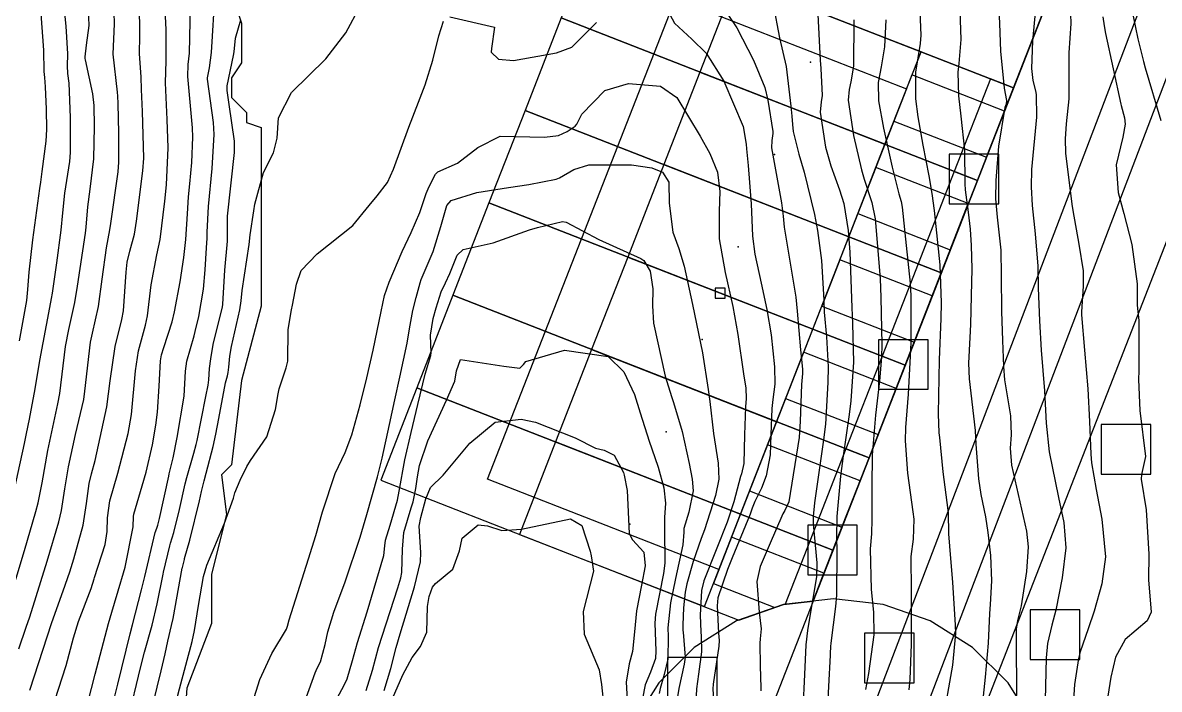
# Model space of a CAD drawing. Header units: feet. Extents: x 1313709 to 1317500, y 405869 to 411659.
# Drawn here: x 1315854.1 to 1316083, y 408667 to 408801.3 of the extents above; entities that cross this region are included whole.
import ezdxf

# ---------------------------------------------------------------- set-up
doc = ezdxf.new("R2010")
doc.units = ezdxf.units.FT
for name, color, linetype in [('A-BLDG-OTLN', 3, 'CONTINUOUS'), ('C-LOD', 30, 'CONTINUOUS'), ('C-PROP', 6, 'CONTINUOUS'), ('C-PVMT', 8, 'CONTINUOUS'), ('C-TOPO-MAJR', 32, 'CONTINUOUS'), ('C-TOPO-SPOT', 7, 'CONTINUOUS'), ('C-UTIL', 4, 'CONTINUOUS'), ('L-PLNT-TREE', 90, 'CONTINUOUS')]:
    doc.layers.add(name, color=color, linetype=linetype)

msp = doc.modelspace()

# ---------------------------------------------------------------- linework, layer by layer
at = {"layer": 'A-BLDG-OTLN'}
for points in [[(1315990.47, 408791.37), (1316027.74, 408776.82), (1316035.01, 408795.45), (1315997.74, 408810), (1315990.47, 408791.37)], [(1315983.2, 408772.74), (1316020.46, 408758.19), (1316027.74, 408776.82), (1315990.47, 408791.37), (1315983.2, 408772.74)], [(1315975.92, 408754.11), (1316013.19, 408739.56), (1316020.46, 408758.19), (1315983.2, 408772.74), (1315975.92, 408754.11)], [(1315968.65, 408735.48), (1316005.92, 408720.93), (1316013.19, 408739.56), (1315975.92, 408754.11), (1315968.65, 408735.48)], [(1315961.38, 408716.85), (1315998.64, 408702.3), (1316005.92, 408720.93), (1315968.65, 408735.48), (1315961.38, 408716.85)], [(1315954.11, 408698.22), (1315991.37, 408683.67), (1315998.64, 408702.3), (1315961.38, 408716.85), (1315954.11, 408698.22)]]:
    msp.add_lwpolyline(points, close=True, dxfattribs=at)
at = {"layer": 'C-LOD'}
msp.add_lwpolyline([(1315896.1, 408807.23), (1315898.1, 408801.23), (1315898.1, 408793.23), (1315896.1, 408790.23), (1315896.1, 408786.23), (1315899.1, 408783.23), (1315899.1, 408781.23), (1315902.1, 408780.23), (1315902.1, 408744.23), (1315898.1, 408729.23), (1315896.1, 408712.23), (1315894.1, 408710.23), (1315895.1, 408702.23), (1315892.1, 408690.23), (1315892.1, 408680.23), (1315887.1, 408667.23), (1315886.1, 408653.23)], dxfattribs=at)
at = {"layer": 'C-PROP'}
for points in [[(1315962.53, 408802.28), (1316046.36, 408769.55), (1316053.64, 408788.18), (1315969.8, 408820.91), (1315962.53, 408802.28)], [(1315947.7, 408709.31), (1315985.52, 408806.19), (1316032.1, 408788), (1315994.28, 408691.13), (1315947.7, 408709.31)], [(1315955.25, 408783.65), (1316039.09, 408750.92), (1316046.36, 408769.55), (1315962.53, 408802.28), (1315955.25, 408783.65)], [(1315947.98, 408765.02), (1316031.82, 408732.29), (1316039.09, 408750.92), (1315955.25, 408783.65), (1315947.98, 408765.02)], [(1315940.71, 408746.39), (1316024.54, 408713.66), (1316031.82, 408732.29), (1315947.98, 408765.02), (1315940.71, 408746.39)], [(1315933.43, 408727.76), (1316017.27, 408695.03), (1316024.54, 408713.66), (1315940.71, 408746.39), (1315933.43, 408727.76)], [(1315993.56, 408745.84), (1315995.56, 408745.84), (1315995.56, 408747.84), (1315993.56, 408747.84), (1315993.56, 408745.84)], [(1315926.16, 408709.13), (1315998.32, 408680.96), (1316007.34, 408684.12), (1316013.27, 408684.79), (1316017.27, 408695.03), (1315933.43, 408727.76), (1315926.16, 408709.13)]]:
    msp.add_lwpolyline(points, close=True, dxfattribs=at)
msp.add_lwpolyline([(1315969.8, 408820.91), (1316053.64, 408788.18), (1316059.46, 408803.09)], dxfattribs=at)
at = {"layer": 'C-PVMT'}
for points in [[(1315980.9, 408601.88), (1316024.75, 408604.2), (1316087.34, 408764.54), (1316088.63, 408773.51), (1316085.2, 408869.03), (1315980.9, 408601.88)], [(1316029.55, 408781.48), (1316048.18, 408774.21), (1316050, 408778.86), (1316051.82, 408783.52), (1316033.19, 408790.8), (1316029.55, 408781.48)], [(1316041.71, 408771.37), (1316046.36, 408769.55), (1316051.41, 408782.48), (1316053.64, 408788.18), (1316048.98, 408790), (1316041.71, 408771.37)], [(1316022.28, 408762.85), (1316040.91, 408755.58), (1316044.54, 408764.89), (1316025.92, 408772.17), (1316022.28, 408762.85)], [(1316034.43, 408752.74), (1316039.09, 408750.92), (1316046.36, 408769.55), (1316041.71, 408771.37), (1316034.43, 408752.74)], [(1316015.01, 408744.22), (1316033.64, 408736.95), (1316035.45, 408741.6), (1316037.27, 408746.26), (1316018.64, 408753.54), (1316015.01, 408744.22)], [(1316027.16, 408734.11), (1316031.82, 408732.29), (1316034.76, 408739.83), (1316039.09, 408750.92), (1316034.43, 408752.74), (1316027.16, 408734.11)], [(1316007.73, 408725.59), (1316026.36, 408718.32), (1316028.18, 408722.98), (1316030, 408727.63), (1316011.37, 408734.91), (1316007.73, 408725.59)], [(1316019.89, 408715.48), (1316024.54, 408713.66), (1316030.54, 408729.01), (1316031.82, 408732.29), (1316027.16, 408734.11), (1316019.89, 408715.48)], [(1316000.46, 408706.96), (1316019.09, 408699.69), (1316022.72, 408709), (1316004.1, 408716.28), (1316000.46, 408706.96)], [(1316012.61, 408696.85), (1316017.27, 408695.03), (1316024.54, 408713.66), (1316019.89, 408715.48), (1316012.61, 408696.85)], [(1315993.19, 408688.33), (1316005.57, 408683.5), (1316007.34, 408684.12), (1316013.27, 408684.79), (1316015.45, 408690.37), (1315996.82, 408697.65), (1315993.19, 408688.33)], [(1316007.66, 408684.16), (1316013.27, 408684.79), (1316017.27, 408695.03), (1316012.61, 408696.85), (1316007.66, 408684.16)]]:
    msp.add_lwpolyline(points, close=True, dxfattribs=at)
msp.add_lwpolyline([(1316057.9, 408659.77), (1316052.54, 408668.31), (1316045.41, 408675.43), (1316036.88, 408680.79), (1316027.37, 408684.12), (1316017.36, 408685.25), (1316007.34, 408684.12), (1315997.83, 408680.79), (1315989.3, 408675.43), (1315982.17, 408668.31), (1315976.81, 408659.77)], dxfattribs=at)
at = {"layer": 'C-TOPO-MAJR'}
for points in [[(1315859.8, 408662.44), (1315862.8, 408671.82), (1315864.29, 408677.35), (1315865.32, 408680.64), (1315867.83, 408687.33), (1315868.47, 408689.29), (1315868.54, 408689.53), (1315870.63, 408696.18), (1315871.09, 408698.82), (1315871.15, 408701.58), (1315871.59, 408705), (1315873.2, 408710.57), (1315875.29, 408718.55), (1315875.94, 408722.35), (1315876.78, 408731.17), (1315877.37, 408735.23), (1315878.79, 408740.39), (1315879.21, 408742.26), (1315879.91, 408748.52), (1315881.07, 408754.53), (1315881.72, 408757.67), (1315882.7, 408765.34), (1315882.99, 408768.68), (1315883.34, 408776.12), (1315883.16, 408781.83), (1315882.79, 408789.21), (1315882.93, 408793.66), (1315882.96, 408795.07), (1315882.95, 408796.12), (1315882.95, 408799.98), (1315882.54, 408807.99)], [(1316050.49, 408808.01), (1316050.84, 408801.14), (1316051.02, 408795.59), (1316051.74, 408788.11), (1316052.2, 408785.65), (1316052.14, 408784.91), (1316051.91, 408784.25), (1316050.62, 408776.44), (1316050.08, 408769.52), (1316050.03, 408765.81), (1316050.36, 408762.14), (1316051.06, 408755.5), (1316051.19, 408750.38), (1316051.2, 408743.16), (1316051.43, 408737.32), (1316051.61, 408732.06), (1316051.86, 408729.38), (1316053.03, 408722.09), (1316053.16, 408718.27), (1316052.97, 408715.6), (1316053.23, 408712.19), (1316056.28, 408698.84), (1316056.6, 408695.73), (1316056.24, 408690.75), (1316055.17, 408683.83), (1316054.45, 408680.86), (1316054.2, 408679.13), (1316054.17, 408672.85), (1316054.24, 408669.86), (1316054.24, 408667.06), (1316054.17, 408664.33)], [(1315851.89, 408704.86), (1315854.4, 408716.53), (1315854.79, 408718.52), (1315855.41, 408721.46), (1315856.59, 408727.53), (1315857.51, 408733.24), (1315859.48, 408743.95), (1315859.84, 408745.74), (1315860.02, 408746.82), (1315860.9, 408752.91), (1315861.77, 408759.49), (1315862.15, 408763), (1315862.56, 408766.96), (1315863.51, 408773.34), (1315863.69, 408775.2), (1315863.69, 408782.25), (1315863.44, 408789.16), (1315863.13, 408791.1), (1315863.12, 408791.16), (1315863.08, 408792.54), (1315863.11, 408795.07), (1315862.79, 408800.64), (1315862.26, 408805.79)], [(1315872.33, 408664.57), (1315873.21, 408668.05), (1315875.69, 408678.17), (1315876.17, 408680.02), (1315878.01, 408687.01), (1315878.45, 408688.91), (1315878.62, 408689.7), (1315880.75, 408698.61), (1315881.07, 408699.49), (1315881.29, 408700.09), (1315881.61, 408701.43), (1315883.46, 408709.98), (1315883.57, 408710.44), (1315884.39, 408713.62), (1315885.19, 408717.73), (1315886.55, 408726.09), (1315886.86, 408731.08), (1315887.08, 408733.09), (1315888.57, 408738.25), (1315888.82, 408739.1), (1315889.54, 408742.15), (1315890.49, 408747.66), (1315890.79, 408751.53), (1315891.05, 408755.95), (1315891.19, 408757.92), (1315891.23, 408759.1), (1315891.45, 408764.27), (1315892.2, 408771.98), (1315892.64, 408778.77), (1315892.49, 408781.19), (1315891.28, 408789.92), (1315891.29, 408790.23), (1315891.68, 408792.25), (1315892.05, 408795.32), (1315892.84, 408807.47)], [(1315983.01, 408805.61), (1315985.37, 408801.25), (1315988.85, 408798.02), (1315991.76, 408795.21), (1315995.28, 408789.55)], [(1316034.63, 408806.79), (1316034.96, 408798.84), (1316034.81, 408797.15), (1316033.9, 408791.37), (1316033.92, 408786.02), (1316034.4, 408782.38), (1316035.38, 408776.65), (1316036.57, 408770.5), (1316037.22, 408766.91), (1316037.69, 408763.5), (1316038.8, 408752.51), (1316039.08, 408744.9), (1316039.02, 408741.75), (1316038.69, 408733.42), (1316038.45, 408722.48), (1316038.63, 408718.71), (1316038.72, 408717.77), (1316039.42, 408710.82), (1316040.41, 408703.07), (1316040.45, 408702.57), (1316040.57, 408698.34), (1316040.94, 408693.33), (1316041.33, 408688.6), (1316041.89, 408679.91), (1316041.93, 408678.24), (1316041.35, 408671.86), (1316039.3, 408660.06)], [(1316042.68, 408807.66), (1316043.04, 408797.95), (1316042.61, 408793.08), (1316042.43, 408791.37), (1316042.54, 408786.6), (1316043, 408782.51), (1316043.77, 408775.66), (1316043.86, 408768.89), (1316043.92, 408767.63), (1316044.48, 408763.15), (1316044.89, 408759.73), (1316045.14, 408756.45), (1316045.23, 408751.75), (1316045.14, 408746.28), (1316044.97, 408740.54), (1316044.84, 408737.86), (1316044.56, 408732.74), (1316044.68, 408729.59), (1316045.94, 408719.16), (1316046.08, 408716.4), (1316046.56, 408709.41), (1316047.07, 408706.28), (1316047.97, 408701.77), (1316048.47, 408698.6), (1316048.99, 408693.95), (1316049.23, 408688.87), (1316048.92, 408684.09), (1316048.78, 408682.27), (1316048.55, 408676.31), (1316047.94, 408669.42), (1316047.51, 408665.59)], [(1315851.03, 408683.83), (1315854.38, 408694.95), (1315856.71, 408702.83), (1315857.17, 408704.57), (1315857.95, 408708.61), (1315859.11, 408715.12), (1315861.13, 408724.5), (1315861.5, 408726.6), (1315862.66, 408736.07), (1315863.31, 408739.52), (1315864.53, 408744.94), (1315865.07, 408748.26), (1315866.71, 408758.93), (1315866.86, 408760.14), (1315867.18, 408764.2), (1315867.62, 408767.76), (1315868.36, 408773.88), (1315868.52, 408780.43), (1315868.44, 408784.64), (1315868.19, 408787.02), (1315866.67, 408793.88), (1315866.62, 408794.09), (1315866.6, 408794.44), (1315866.88, 408796.78), (1315867.41, 408800.75), (1315867.3, 408803.98)], [(1315853.26, 408675.12), (1315854.77, 408679.52), (1315855.45, 408681.59), (1315858.95, 408692.82), (1315861.33, 408700.72), (1315861.88, 408703.03), (1315862.54, 408707.39), (1315863.25, 408711.86), (1315864.68, 408718.32), (1315866.33, 408725.4), (1315866.59, 408727.08), (1315867.69, 408736.96), (1315868.08, 408738.79), (1315869.31, 408744.12), (1315870.03, 408749.68), (1315870.95, 408755.99), (1315871.6, 408759.56), (1315871.8, 408760.88), (1315873.26, 408771.3), (1315873.42, 408773.22), (1315873.43, 408779.07), (1315873.25, 408785.04), (1315873.21, 408786.51), (1315873.13, 408787.33), (1315872.24, 408795.01), (1315872.53, 408801.13), (1315872.5, 408803.36)], [(1315855.51, 408666.84), (1315859.92, 408680.43), (1315862.21, 408686.83), (1315863.52, 408690.69), (1315864.33, 408693.29), (1315866.22, 408700.06), (1315866.92, 408704.45), (1315867.43, 408708.47), (1315867.88, 408710.4), (1315868.62, 408713.09), (1315871, 408723.92), (1315871.7, 408729.13), (1315872.65, 408736.07), (1315874.02, 408741.55), (1315874.34, 408743.26), (1315874.86, 408751.05), (1315875.12, 408753.09), (1315875.66, 408755.31), (1315876.54, 408758.74), (1315876.99, 408761.33), (1315878.27, 408771.46), (1315878.43, 408774.02), (1315878.15, 408783.45), (1315878, 408787.86), (1315877.88, 408790.4), (1315877.6, 408795.04), (1315877.62, 408798.68), (1315877.57, 408805.32)], [(1315867.16, 408664.29), (1315868.66, 408670.02), (1315871.35, 408680.25), (1315872.02, 408682.56), (1315873.79, 408688.64), (1315874.01, 408689.34), (1315874.67, 408691.63), (1315876.3, 408699.76), (1315876.4, 408701.8), (1315876.44, 408702.3), (1315878.08, 408708.01), (1315878.92, 408710.76), (1315880.19, 408716.26), (1315880.86, 408720.25), (1315881.19, 408722.86), (1315881.54, 408728.1), (1315881.83, 408733.19), (1315882, 408734.4), (1315882.45, 408735.91), (1315884.18, 408741.06), (1315884.66, 408743.09), (1315885.77, 408749.09), (1315886.53, 408753.99), (1315886.89, 408757.65), (1315887.25, 408762.8), (1315887.47, 408766.23), (1315887.7, 408768.84), (1315888.09, 408773.18), (1315888.34, 408778.25), (1315888.26, 408780.17), (1315887.29, 408790.48), (1315887.41, 408792.89), (1315887.64, 408795.17), (1315887.84, 408804.81)], [(1315879.55, 408660.87), (1315881.95, 408670.74), (1315882.73, 408674.12), (1315883.27, 408676.71), (1315884.05, 408679.86), (1315884.38, 408681.28), (1315886.2, 408691.42), (1315886.23, 408691.56), (1315886.61, 408693.16), (1315886.66, 408693.33), (1315887.71, 408697.05), (1315889.66, 408704.99), (1315890.08, 408706.86), (1315890.57, 408708.98), (1315891, 408710.58), (1315892.39, 408715.93), (1315892.93, 408718.43), (1315893.54, 408721.57), (1315894.92, 408728.75), (1315895.27, 408730.14), (1315895.44, 408730.83), (1315895.57, 408731.9), (1315895.77, 408734.14), (1315896.14, 408736.07), (1315897.77, 408743.47), (1315898.03, 408745.29), (1315898.27, 408747.33), (1315899.67, 408756.65), (1315899.88, 408758.61), (1315900.59, 408763.41), (1315900.84, 408764.73), (1315902.54, 408771.13), (1315904.58, 408775.1), (1315905.32, 408778.04), (1315905.57, 408782.15), (1315908.17, 408787.26), (1315915.08, 408794.03), (1315919.13, 408799.29), (1315922.04, 408804.68)], [(1316005.23, 408804.97), (1316006.51, 408798.27), (1316007.85, 408792.51), (1316008.76, 408784.48), (1316008.98, 408782.47), (1316009.14, 408780.81), (1316009.27, 408779.38), (1316010.37, 408774.83), (1316011.46, 408771.22), (1316013.55, 408762.67), (1316014.16, 408759.46), (1316014.94, 408753.38), (1316015.42, 408745.4), (1316015.53, 408743.02), (1316015.96, 408738.01), (1316016.3, 408731.99), (1316016.23, 408728.8), (1316015.75, 408720.41), (1316015.4, 408717.24), (1316013.55, 408704.6), (1316013.26, 408701.85), (1316013.29, 408700.37), (1316014.03, 408692.5), (1316013.95, 408689.64), (1316012.53, 408681.36), (1316012.12, 408678.88), (1316011.83, 408675.98), (1316011.55, 408669.97), (1316011.49, 408668.56), (1316011.3, 408664.43)], [(1316058.09, 408804.08), (1316057.5, 408797.66), (1316057.26, 408792.1), (1316057.51, 408789.7), (1316058.09, 408787.57), (1316058.23, 408786.87), (1316058.3, 408782.29), (1316057.3, 408771.76), (1316057.18, 408768.24), (1316057.42, 408764.51), (1316058.04, 408758.8), (1316058.54, 408752.25), (1316058.6, 408747.89), (1316058.85, 408741.24), (1316059.23, 408735.35), (1316059.86, 408727.13), (1316060.22, 408720.63), (1316060.82, 408714.83), (1316062.72, 408705.66), (1316063.81, 408700.59), (1316064.18, 408695.5), (1316063.45, 408689.49), (1316062.2, 408682.96), (1316061.36, 408679.92), (1316060.46, 408676.22), (1316060.23, 408673.35), (1316060.03, 408664.83)], [(1315853.41, 408737.19), (1315854.85, 408745.32), (1315855.11, 408747.55), (1315855.36, 408751.03), (1315856.09, 408757.59), (1315857.53, 408767.93), (1315857.7, 408769.21), (1315858, 408771.33), (1315858.79, 408777.43), (1315858.9, 408779.84), (1315858.85, 408783.92), (1315858.66, 408788.41), (1315858.48, 408790.27), (1315858.4, 408791.5), (1315858.3, 408795.81), (1315857.79, 408803.11)], [(1315875.32, 408660.95), (1315877.8, 408671.35), (1315878.58, 408674.45), (1315880.1, 408679.94), (1315881.15, 408684.19), (1315882.33, 408690.17), (1315882.43, 408690.63), (1315883.68, 408695.88), (1315883.85, 408696.43), (1315884.5, 408698.57), (1315885.62, 408703.21), (1315886.77, 408708.42), (1315887.09, 408709.71), (1315888.5, 408714.57), (1315888.97, 408716.32), (1315889.16, 408717.15), (1315890.97, 408726.03), (1315891.43, 408728.27), (1315891.57, 408729.35), (1315891.7, 408731.67), (1315891.94, 408733.62), (1315892.44, 408736.51), (1315893.71, 408741.68), (1315894.29, 408744.03), (1315894.36, 408744.62), (1315894.79, 408751.49), (1315895.29, 408757.31), (1315895.27, 408760.79), (1315895.3, 408762.37), (1315896.73, 408775.14), (1315896.72, 408777.47), (1315895.66, 408784.82), (1315895.22, 408787.65), (1315895.23, 408788.58), (1315896.54, 408794.72), (1315896.65, 408795.48), (1315896.92, 408798.24), (1315898, 408801.94)], [(1315884.76, 408663.76), (1315885.64, 408667.09), (1315888.2, 408676.6), (1315888.65, 408678.86), (1315889.43, 408683.9), (1315890.5, 408689.75), (1315891.17, 408692.02), (1315894.73, 408700.5), (1315896.49, 408705.49), (1315896.81, 408706.58), (1315897.84, 408709.12), (1315899.19, 408711.89), (1315899.93, 408713.09), (1315903.2, 408717.87), (1315904.94, 408723.36), (1315905.48, 408726.53), (1315905.68, 408727.52), (1315907.11, 408731.75), (1315907.47, 408733.11), (1315907.53, 408739.48), (1315908.17, 408743.44), (1315908.4, 408744.38), (1315909.18, 408748.66), (1315910.12, 408751.4), (1315913.35, 408754.74), (1315920.56, 408760.46), (1315923.87, 408764.51), (1315925.47, 408766.43), (1315927.52, 408769.16), (1315928.77, 408771.84), (1315931.82, 408780.25), (1315933.81, 408785.34), (1315935.13, 408788.83), (1315936.7, 408793.75), (1315937.88, 408798.67), (1315938.79, 408801.65)], [(1315940.09, 408802.53), (1315949.09, 408800.42), (1315948.46, 408796.1), (1315948.41, 408795.4), (1315949.88, 408793.97), (1315952.9, 408793.73), (1315961.61, 408795.25), (1315964.68, 408796.37), (1315969.61, 408801.4)], [(1315996.22, 408802.75), (1315997.9, 408800.28), (1316001.27, 408793.81), (1316003.56, 408788.3), (1316004.12, 408785.72), (1316005.14, 408779.39), (1316005.16, 408778.99), (1316004.97, 408777.61), (1316004.9, 408776.09), (1316006.93, 408765.04), (1316007.27, 408762.32), (1316007.45, 408760.16), (1316009.15, 408750.07), (1316009.79, 408746.05), (1316010.07, 408743.21), (1316010.75, 408735.39), (1316011.12, 408731.53), (1316011.12, 408730.67), (1316010.91, 408728.45), (1316010.66, 408721), (1316010.46, 408717.76), (1316008.35, 408704.78), (1316007.6, 408703.03), (1316007.2, 408702.34), (1316004.44, 408695.95), (1316002.63, 408691.72), (1316001.91, 408688.75), (1316002.44, 408682.54), (1316002.78, 408679.15), (1316002.6, 408677.2), (1316002.52, 408676.27), (1316002.58, 408671.76), (1316002.73, 408667.31), (1316002.71, 408666.69)], [(1316014.23, 408802.96), (1316014.72, 408793.8), (1316014.81, 408792.09), (1316015.07, 408786.64), (1316014.92, 408785.39), (1316014.72, 408783.28), (1316015.74, 408776.26), (1316016.83, 408772.49), (1316018.6, 408767.62), (1316019.44, 408764.89), (1316020.31, 408759.45), (1316020.64, 408755.12), (1316021.08, 408743.93), (1316021.24, 408740.72), (1316021.41, 408732.91), (1316020.85, 408725.14), (1316020.51, 408722.36), (1316019.31, 408714.02), (1316018.76, 408709.93), (1316018.05, 408701.82), (1316017.96, 408697.5), (1316018.02, 408694.92), (1316018, 408685.99), (1316017.8, 408683.69), (1316016.84, 408676.27), (1316016.78, 408675.6), (1316016.71, 408674.21), (1316016.7, 408673.88), (1316016.02, 408661.26)], [(1316021.49, 408801.89), (1316021.38, 408792.57), (1316020.87, 408789.39), (1316020.54, 408787.89), (1316020.34, 408785.72), (1316021.39, 408778.6), (1316023, 408771.65), (1316023.56, 408769.83), (1316025.12, 408765.09), (1316025.75, 408761.81), (1316026.76, 408749.75), (1316026.93, 408745.96), (1316027.09, 408736.47), (1316027.03, 408733.92), (1316026.64, 408729.18), (1316025.86, 408722.24), (1316025.2, 408714.19), (1316025.12, 408707.92), (1316025.09, 408702.22), (1316025.11, 408701.31), (1316025.02, 408698.32), (1316024.74, 408695.31), (1316024.98, 408687.13), (1316025.44, 408682.56), (1316025.49, 408677.97), (1316024.46, 408670.21), (1316023.84, 408666.95)], [(1316027.95, 408801.91), (1316027.64, 408796.46), (1316026.96, 408792.44), (1316026.35, 408789.25), (1316026.43, 408785.58), (1316027.46, 408780.06), (1316029.19, 408772.2), (1316030.57, 408766.87), (1316031.01, 408765.3), (1316031.23, 408764.19), (1316032.01, 408756.44), (1316032.84, 408748.82), (1316032.97, 408746.29), (1316032.93, 408736.87), (1316032.85, 408734.1), (1316032.42, 408726.45), (1316031.9, 408719.74), (1316031.81, 408717.1), (1316032.3, 408710.54), (1316033.38, 408702.79), (1316033.56, 408701.28), (1316033.46, 408697.25), (1316032.98, 408693.77), (1316032.94, 408691.05), (1316033.05, 408689.47), (1316033.06, 408676.11), (1316032.76, 408668.95), (1316032.56, 408666.86)], [(1316065.1, 408803.05), (1316065.22, 408801.18), (1316064.78, 408795.27), (1316064.77, 408794.46), (1316064.76, 408785.96), (1316064.25, 408780.95), (1316064.05, 408777.91), (1316064.12, 408775.06), (1316065.38, 408764.78), (1316065.57, 408763.5), (1316066.78, 408756.72), (1316067.67, 408751.32), (1316067.7, 408748.24), (1316067.32, 408743.09), (1316067.33, 408742.46), (1316067.95, 408735.36), (1316068.6, 408727.53), (1316068.98, 408720.99), (1316069.2, 408714.38), (1316069.38, 408712.66), (1316070.32, 408707.29), (1316071.44, 408701.28), (1316072.17, 408693.7), (1316071.42, 408688.23), (1316069.86, 408682.76), (1316068.67, 408679.18), (1316067.09, 408674.57), (1316066.74, 408673.2), (1316065.96, 408667.99), (1316065.6, 408662.69)], [(1316071.65, 408802.54), (1316071.94, 408800.69), (1316072.2, 408799.15), (1316075.27, 408784.94), (1316075.35, 408784.63), (1316076, 408782.18), (1316076.12, 408780.88), (1316075.69, 408778.27), (1316074.35, 408772.66), (1316074.72, 408767.12), (1316075.9, 408762.87), (1316077.49, 408756.6), (1316078.54, 408748.74), (1316078.57, 408744.5), (1316078.62, 408743.72), (1316078.87, 408741.29), (1316078.9, 408738.44), (1316078.87, 408731.15), (1316078.79, 408729.41), (1316079.11, 408723.15), (1316080.25, 408713.89), (1316079.44, 408710.3), (1316079.33, 408709.33), (1316080.34, 408703.15), (1316080.91, 408694.22), (1316080.85, 408689.05), (1316081.35, 408682.52), (1316080.54, 408680.81), (1316076.15, 408677.01), (1316074.2, 408673.45), (1316073.27, 408669.43), (1316072.44, 408664.36)], [(1316077.78, 408802.68), (1316078.72, 408798.11), (1316079.81, 408793.53), (1316080.18, 408792.23), (1316083.33, 408781.61)], [(1315898.45, 408658.27), (1315901.81, 408668.97), (1315904.25, 408674.24), (1315907.18, 408679.09), (1315907.42, 408679.69), (1315907.75, 408681.03), (1315911.6, 408693.32), (1315913.12, 408698), (1315914.44, 408702.75), (1315917.02, 408710.47), (1315918.98, 408714.73), (1315920.37, 408718.28), (1315922.01, 408724.29), (1315923.34, 408729.78), (1315924.62, 408735.36), (1315926.23, 408743.14), (1315926.94, 408746.36), (1315927.85, 408749.06), (1315930.5, 408755.19), (1315932.29, 408759.08), (1315934.03, 408763.09), (1315935.35, 408766.88), (1315935.93, 408768.3), (1315937.19, 408770.83), (1315937.69, 408771.3), (1315941.65, 408773.02), (1315945.7, 408776.15), (1315950.2, 408778.49), (1315959.18, 408778.26), (1315961.95, 408778.61), (1315963.7, 408779.41), (1315965.37, 408780.48), (1315965.65, 408780.89), (1315966.7, 408782.92), (1315971.35, 408787.64), (1315976.1, 408789.09)], [(1315976.1, 408789.09), (1315982.54, 408788.54), (1315985.81, 408786.24), (1315990.54, 408778.46), (1315992.49, 408775), (1315994.02, 408771.18), (1315994.5, 408767.32), (1315994.38, 408763.37), (1315994.37, 408757.77), (1315995.56, 408751.01), (1315997.13, 408744.14), (1315998.12, 408738.5), (1315999.28, 408730.6), (1315999.72, 408727.67), (1315999.78, 408725.6), (1315999.65, 408723.92), (1315999.45, 408718.31), (1315999.3, 408712.52), (1315998.86, 408710.4), (1315998.68, 408709.85), (1315997.29, 408704.79), (1315995.93, 408700.68), (1315993.87, 408695.43), (1315991.29, 408688.84), (1315990.81, 408686.93), (1315990.52, 408681.91), (1315990.64, 408678.59), (1315990.71, 408677.68), (1315990.77, 408674.53), (1315990.18, 408670.08), (1315989.76, 408667.12), (1315989.5, 408661.37)], [(1315995.28, 408789.55), (1315999.16, 408780.44), (1315999.78, 408776.83), (1315999.85, 408775.94), (1316000.22, 408772.54), (1316000.81, 408764.85), (1316001.04, 408758.31), (1316001.51, 408754.7), (1316002.8, 408748.83), (1316003.94, 408743.55), (1316004.81, 408738.4), (1316005.52, 408731.98), (1316005.58, 408728.5), (1316005.19, 408725.42), (1316004.93, 408723.59), (1316004.74, 408718.27), (1316004.62, 408714.24), (1316003.85, 408709.99), (1316002.85, 408707.5), (1316002.2, 408706.19), (1316001.53, 408704.83), (1316001.03, 408703.49), (1316000.61, 408702.28), (1315996.96, 408693.51), (1315996.03, 408691.16), (1315994.11, 408685.44), (1315993.92, 408683.8), (1315994.24, 408678.32), (1315994.33, 408676.82), (1315994.28, 408675.69), (1315993.15, 408668.03), (1315993.07, 408667.1), (1315993.26, 408663.71)], [(1315962.2, 408770.05), (1315965.1, 408771.73), (1315968.07, 408772.68), (1315976.66, 408772.71), (1315980.81, 408772.1), (1315982.95, 408771.24), (1315984.23, 408769.22), (1315984.31, 408764.95), (1315985.01, 408759.14), (1315986.21, 408755.84), (1315987.29, 408752.28), (1315988.97, 408744.54), (1315991, 408734.79), (1315992.15, 408727.43), (1315992.45, 408725.02), (1315993.23, 408718.56), (1315994.18, 408712.55), (1315994.27, 408709.35), (1315993.6, 408706.07), (1315991.38, 408699.12), (1315990.73, 408697.38), (1315989.09, 408692.75), (1315987.83, 408688.27), (1315987.51, 408686.6), (1315987.16, 408683.42), (1315987.01, 408679.96), (1315987.04, 408678.85), (1315987.07, 408678.54), (1315987.48, 408673.45), (1315987.32, 408672.05), (1315986.24, 408667.14), (1315985.71, 408663.87)], [(1315910.31, 408662.83), (1315912.94, 408670.34), (1315913.38, 408671.23), (1315914.01, 408672.53), (1315915, 408676.01), (1315915.54, 408678.56), (1315916.72, 408682.51), (1315919.02, 408688.64), (1315922.02, 408697.64), (1315923.39, 408702.19), (1315925.52, 408709.82), (1315926.43, 408713.58), (1315927.95, 408720.35), (1315929.04, 408725.34), (1315930, 408729.88), (1315931.48, 408736.78), (1315931.99, 408739.65), (1315932.64, 408743.33), (1315933.33, 408745.98), (1315934.09, 408748.93), (1315934.34, 408749.61), (1315936.72, 408755.2), (1315938.28, 408760.25), (1315939.5, 408764.52), (1315940.33, 408765.5), (1315945.5, 408767.09), (1315951.88, 408768.12), (1315956.04, 408768.7), (1315961.48, 408769.77), (1315962.2, 408770.05)], [(1315942.77, 408755.62), (1315948.85, 408756.97), (1315956.12, 408759.57), (1315957.77, 408760.07), (1315962.8, 408761.25), (1315963.51, 408761.15), (1315970.09, 408757.63), (1315978.6, 408753.81), (1315979.15, 408753.41), (1315980.43, 408751.26), (1315980.98, 408747.71), (1315980.93, 408744.24), (1315981.15, 408740.78), (1315983.48, 408730.09), (1315984.75, 408726.01), (1315985.17, 408724.78), (1315986.88, 408718.94), (1315988.28, 408712.53), (1315988.93, 408709.31), (1315989.09, 408706.99), (1315988.24, 408702.72), (1315987.25, 408699.41), (1315987.21, 408698.69), (1315987.02, 408696.14), (1315985.53, 408689.3), (1315984.57, 408684.4), (1315984.02, 408679.41), (1315984.06, 408677.61), (1315984.03, 408673.06), (1315983.3, 408670), (1315982.44, 408667.16), (1315982.23, 408666.17)], [(1315917.41, 408665.21), (1315918.78, 408667.85), (1315919.41, 408669.11), (1315920.5, 408672.78), (1315921.5, 408676.41), (1315923.43, 408682.64), (1315926.79, 408693.96), (1315927, 408695.91), (1315927.16, 408697.03), (1315928.1, 408700.06), (1315929.56, 408705.11), (1315929.88, 408706.95), (1315931.01, 408713.25), (1315932.33, 408718.75), (1315933.65, 408724.41), (1315935.13, 408730.53), (1315936.29, 408734.25), (1315936.35, 408734.78), (1315936.21, 408738.35), (1315936.74, 408741.72), (1315937.34, 408743.87), (1315938.37, 408747.1), (1315939.24, 408748.93), (1315940.09, 408750.81), (1315941.59, 408754.5), (1315942.77, 408755.62)], [(1315923.22, 408666.76), (1315924.51, 408670.85), (1315925.74, 408675.43), (1315929.61, 408687.46), (1315930.24, 408689.47), (1315930.43, 408690.53), (1315930.53, 408695.25), (1315930.84, 408698.59), (1315932.32, 408703.56), (1315932.69, 408704.78), (1315933.24, 408707.49), (1315933.56, 408709.81), (1315933.99, 408712.1), (1315935.67, 408717.09), (1315939.42, 408725.27), (1315941.09, 408729.12), (1315941.43, 408731.17), (1315942.22, 408733.49), (1315950.96, 408732.12), (1315954.18, 408731.68), (1315954.93, 408732.45), (1315955.41, 408733.07), (1315963.17, 408735.35), (1315972, 408734.04), (1315975.17, 408730.94)], [(1315975.17, 408730.94), (1315977.29, 408726.4), (1315978.45, 408722.69), (1315980.27, 408717), (1315982.01, 408711.94), (1315982.07, 408711.76), (1315983.21, 408707.59), (1315983.57, 408704.54), (1315983.33, 408701.59), (1315983.32, 408699.34), (1315983.42, 408692.39), (1315983.13, 408690.36), (1315981.52, 408682.11), (1315981.37, 408680.34), (1315981.62, 408674.78), (1315981.49, 408673.19), (1315980.49, 408670.44), (1315979.47, 408667.9), (1315978.89, 408665.17)], [(1315926.89, 408666.74), (1315928.21, 408671.21), (1315929.28, 408675.39), (1315930.11, 408678.18), (1315932.99, 408687.64), (1315934.15, 408692.69), (1315934.23, 408694.56), (1315933.94, 408699.9), (1315934.23, 408701.62), (1315935.24, 408705.36), (1315936.23, 408707.65), (1315938.77, 408710.18), (1315944.13, 408716.61), (1315949.25, 408720.81), (1315954.45, 408721.46), (1315957.38, 408720.85), (1315965.33, 408717.65), (1315969.43, 408715.59), (1315971.15, 408715.17)], [(1315971.15, 408715.17), (1315973.18, 408714.2), (1315975.07, 408710.71), (1315975.24, 408710.16), (1315975.79, 408707.07), (1315976.23, 408698.41), (1315976.92, 408697.12), (1315979.19, 408694.63), (1315979.47, 408691.85), (1315978.71, 408687.98), (1315977.69, 408682.78), (1315977.32, 408678.55), (1315976.92, 408674.63), (1315976.21, 408672.16), (1315975.59, 408668.44), (1315975.87, 408663.69)], [(1315926.63, 408660.85), (1315930.61, 408669.88), (1315932.48, 408673.41), (1315934.18, 408675.65), (1315935.44, 408678.52), (1315935.58, 408683.68), (1315935.96, 408685.67), (1315936.59, 408687.57), (1315937.18, 408688.29), (1315940.73, 408691.19), (1315942.04, 408694.89), (1315942.58, 408697.47), (1315945.79, 408700.16), (1315947.68, 408699.92), (1315950.58, 408698.98), (1315954.56, 408699.28), (1315964.38, 408701.35), (1315966.7, 408700.01)], [(1315966.7, 408700.01), (1315968.34, 408694.86), (1315968.57, 408693.87), (1315969.01, 408690.79), (1315966.92, 408682.7), (1315967.16, 408678.09), (1315970.19, 408670.93), (1315970.63, 408667.96), (1315971.11, 408663.51)]]:
    msp.add_lwpolyline(points, dxfattribs=at)
at = {"layer": 'C-TOPO-SPOT'}
for p in [(1316012.74, 408793.41, 227), (1316005.47, 408774.78, 231), (1315998.19, 408756.15, 233), (1315990.92, 408737.52, 237), (1315983.65, 408718.89, 239), (1315976.37, 408700.26, 243)]:
    msp.add_point(p, dxfattribs=at)
at = {"layer": 'C-UTIL'}
for points in [[(1315999.33, 408594.86), (1316101.44, 408862.84)], [(1316008.67, 408591.3), (1316110.79, 408859.28)]]:
    msp.add_lwpolyline(points, dxfattribs=at)
at = {"layer": 'L-PLNT-TREE'}
for points in [[(1316040.67, 408764.83), (1316050.67, 408764.83), (1316050.67, 408774.83), (1316040.67, 408774.83), (1316040.67, 408764.83)], [(1316026.42, 408727.45), (1316036.42, 408727.45), (1316036.42, 408737.45), (1316026.42, 408737.45), (1316026.42, 408727.45)], [(1316071.28, 408710.36), (1316081.28, 408710.36), (1316081.28, 408720.36), (1316071.28, 408720.36), (1316071.28, 408710.36)], [(1316012.18, 408690.07), (1316022.18, 408690.07), (1316022.18, 408700.07), (1316012.18, 408700.07), (1316012.18, 408690.07)], [(1316057.03, 408672.98), (1316067.03, 408672.98), (1316067.03, 408682.98), (1316057.03, 408682.98), (1316057.03, 408672.98)], [(1316023.65, 408668.28), (1316033.65, 408668.28), (1316033.65, 408678.28), (1316023.65, 408678.28), (1316023.65, 408668.28)], [(1315983.94, 408663.41), (1315993.94, 408663.41), (1315993.94, 408673.41), (1315983.94, 408673.41), (1315983.94, 408663.41)]]:
    msp.add_lwpolyline(points, close=True, dxfattribs=at)

doc.saveas('drawing.dxf')
